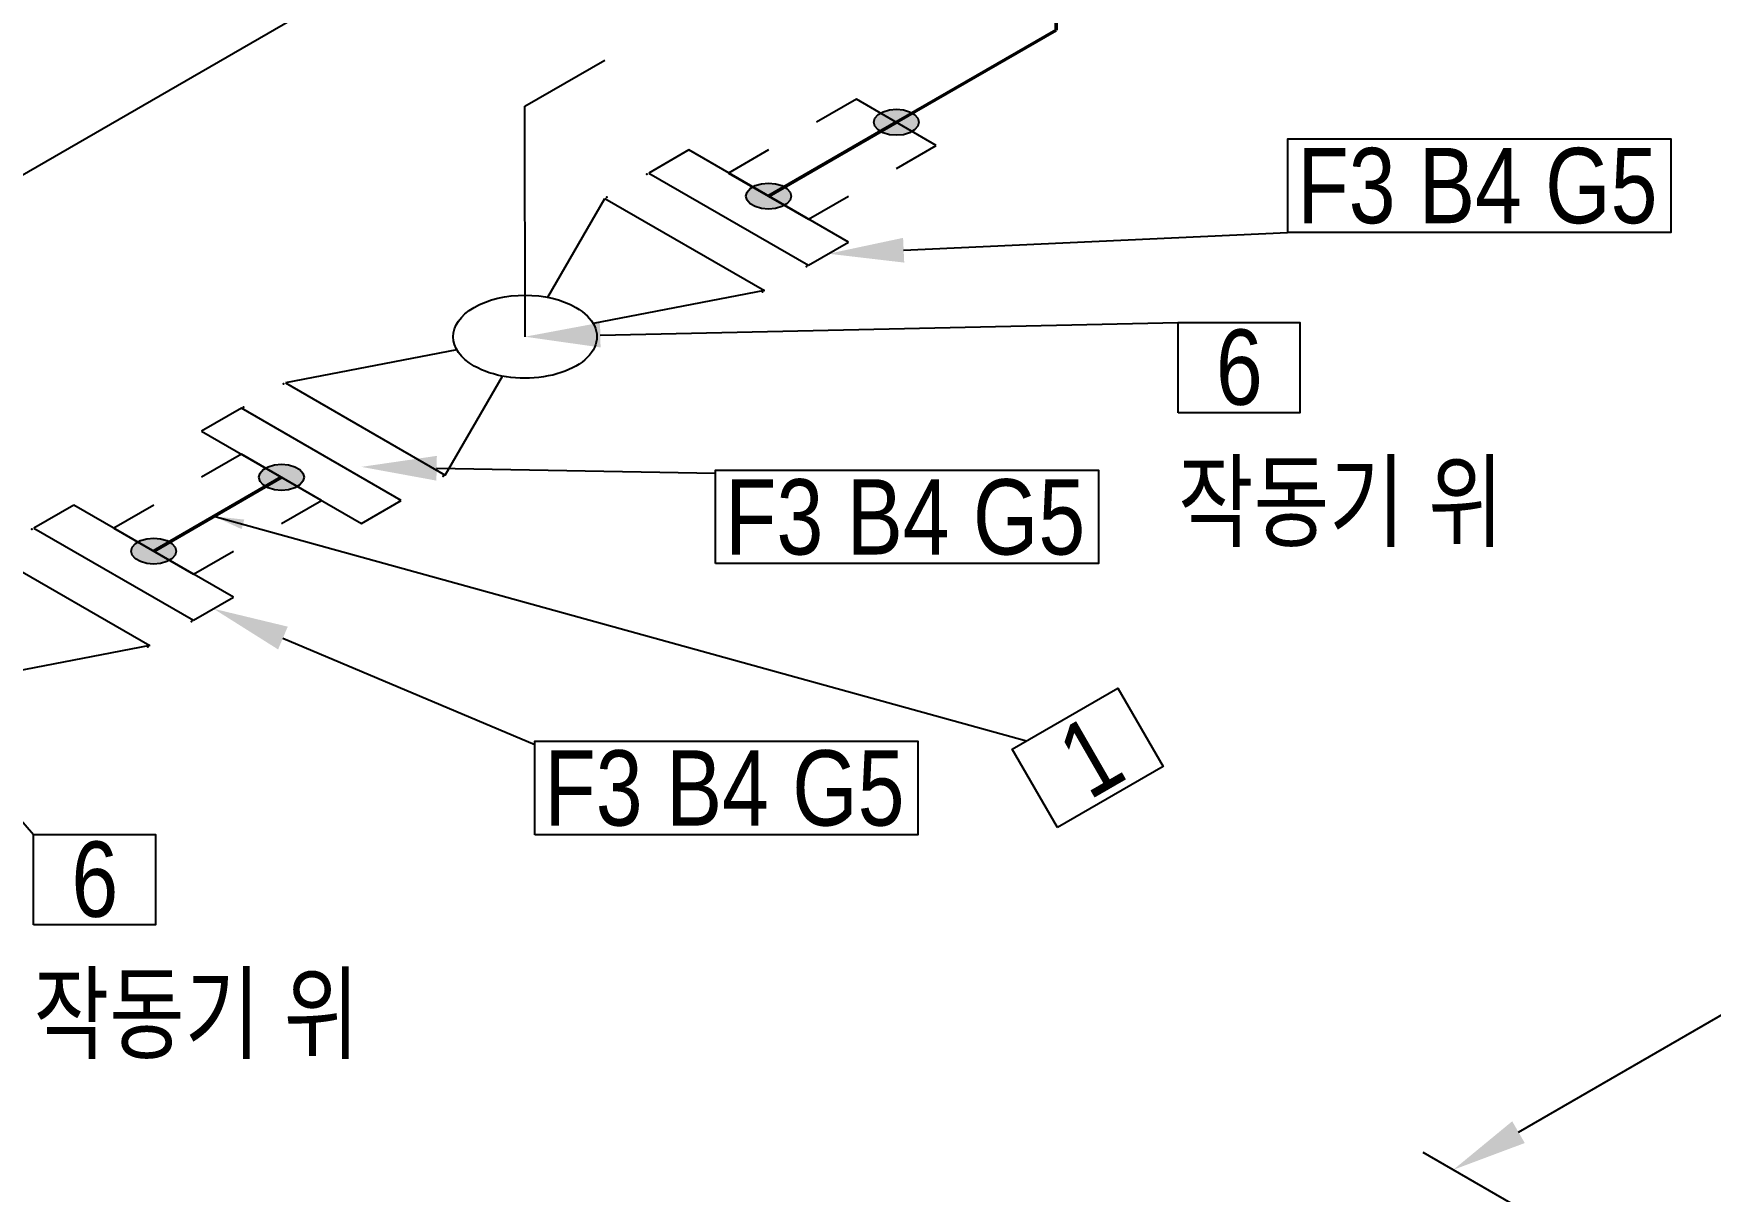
# Model space of a CAD drawing. Header units: millimetres. Extents: x 0 to 594, y 0 to 420.
# Drawn here: x 84.8 to 140.5, y 234.4 to 272.9 of the extents above; entities that cross this region are included whole.
import ezdxf
from ezdxf import colors
from ezdxf.entities.mleader import LeaderData, LeaderLine
from ezdxf.enums import TextEntityAlignment as Align
from ezdxf.math import Vec2, Vec3

# ---------------------------------------------------------------- set-up
doc = ezdxf.new("R2010")
doc.units = ezdxf.units.MM
doc.header["$LTSCALE"] = 0.25
for name, color, linetype in [('밸브', 4, 'Continuous'), ('용접', 1, 'Continuous'), ('주석', 7, 'Continuous'), ('치수', 1, 'Continuous')]:
    doc.layers.add(name, color=color, linetype=linetype)
doc.layers.add('파이프 작은 보어', color=30, linetype='Continuous', lineweight=50)
doc.styles.add('AdskIsoAnnotation', font='arial.ttf', dxfattribs={"width": 0.8, "height": 1})
doc.styles.add('AdskIsoMetric', font='arial.ttf', dxfattribs={"width": 0.8, "height": 2.5})
doc.styles.add('AdskIsoMetric-30', font='arial.ttf', dxfattribs={"width": 0.8, "height": 2.5})
doc.styles.get("Standard").update_dxf_attribs({"font": 'arial.ttf'})
doc.dimstyles.new('AdskIsoMetric', dxfattribs={"dimtxt": 2.5, "dimasz": 2.5, "dimexe": 1, "dimexo": 2, "dimgap": 0.8, "dimtad": 1, "dimdec": 0, "dimrnd": 1, "dimzin": 0, "dimdsep": 46, "dimtxsty": 'AdskIsoMetric', "dimcen": 0, "dimclrt": 7, "dimadec": 0, "dimazin": 0, "dimtfac": 1, "dimtdec": 0, "dimtmove": 1, "dimatfit": 3, "dimfxl": 0, "dimfrac": 2, "dimtolj": 1, "dimtzin": 0, "dimarcsym": 0})

# ---------------------------------------------------------------- blocks, each defined once
blk = doc.blocks.new('볼 밸브-1-IsoRight')
at = {"color": 0, "linetype": 'ByBlock', "lineweight": -2, "extrusion": (0.707107, 0.408248, -0.57735)}
for p, q in [((-0.1006, 0.1164), (-0.3536, 0.4082)), ((-0.3536, 0.4082), (-0.3536, 0)), ((0.1006, 0.0001), (0.3536, 0)), ((-0.3536, 0), (-0.1006, -0.0001)), ((0.3536, 0), (0.3536, -0.4082)), ((0.1125, -0.065), (0.1125, -0.065)), ((0.3536, -0.4082), (0.1007, -0.1162))]:
    blk.add_line(p, q, dxfattribs=at)
at = {"linetype": 'ByBlock', "extrusion": (-1.92296e-16, -1.11022e-16, -1)}
for start_param, end_param in [(-0.785398, 2.356194), (2.356194, 5.497787)]:
    blk.add_ellipse((0, 0), major_axis=(-0.0796, 0.1378), ratio=0.57735, start_param=start_param, end_param=end_param, dxfattribs=at)
blk = doc.blocks.new('Operator_Lever-2-IsoLeft')
at = {"color": 0, "linetype": 'ByBlock', "lineweight": -2, "extrusion": (0, -0.816497, -0.57735)}
for p, q in [((0, 0), (0.4419, 0.2552)), ((0.4419, 0.2552), (0.6187, 0.1531))]:
    blk.add_line(p, q, dxfattribs=at)
blk = doc.blocks.new('개스킷-1-IsoRight')
at = {"color": 0, "linetype": 'ByBlock', "lineweight": -2, "extrusion": (1, 0, 0)}
for p in [(-0.0442, 0.2296), (0.0442, 0.1786), (-0.0529, -0.1736), (0.0442, -0.2296)]:
    blk.add_point(p, dxfattribs=at)
blk = doc.blocks.new('플랜지-1-IsoRight')
at = {"color": 0, "linetype": 'ByBlock', "lineweight": -2}
blk.add_wipeout([(0.0442, 0.1786), (-0.0442, 0.2296), (-0.0442, -0.1786), (0.0442, -0.2296)], dxfattribs=at)
at = {"color": 0, "linetype": 'ByBlock', "lineweight": -2, "extrusion": (0.707107, 0.408248, -0.57735)}
for p, q in [((0.0442, 0.1786), (-0.0442, 0.2296)), ((-0.0442, 0.2296), (-0.0442, -0.1786)), ((0.0442, -0.2296), (0.0442, 0.1786)), ((-0.0442, -0.1786), (0.0442, -0.2296))]:
    blk.add_line(p, q, dxfattribs=at)
at = {"color": 0, "linetype": 'ByBlock', "lineweight": -2}
blk.add_wipeout([(0.0442, 0.1786), (-0.0442, 0.2296), (-0.0442, -0.1786), (0.0442, -0.2296)], dxfattribs=at)
at = {"color": 0, "linetype": 'ByBlock', "lineweight": -2, "extrusion": (0.707107, 0.408248, -0.57735)}
for p, q in [((0.0442, 0.1786), (-0.0442, 0.2296)), ((-0.0442, 0.2296), (-0.0442, -0.1786)), ((0.0442, -0.2296), (0.0442, 0.1786)), ((-0.0442, -0.1786), (0.0442, -0.2296))]:
    blk.add_line(p, q, dxfattribs=at)
blk = doc.blocks.new('*D31')
at = {"layer": 'Defpoints', "color": 0}
for p in [(118.767, 272.994), (60.966, 254.623), (73.957, 247.123)]:
    blk.add_point(p, dxfattribs=at)
at = {"layer": '치수', "color": 0, "lineweight": -2}
for p, q in [((116.767, 274.149), (104.776, 281.072)), ((103.611, 279.244), (63.131, 255.873)), ((71.957, 248.278), (59.966, 255.201))]:
    blk.add_line(p, q, dxfattribs=at)
at = {"layer": '치수', "color": 0}
for points in [[(103.403, 279.605), (103.82, 278.884), (105.776, 280.494)], [(62.923, 256.234), (63.34, 255.512), (60.966, 254.623)]]:
    blk.add_solid(points, dxfattribs=at)
at = {"layer": '치수', "color": 7, "insert": (78.32, 267.259), "char_height": 2.5, "attachment_point": 5, "rotation": 30, "style": 'AdskIsoMetric-30'}
blk.add_mtext('\\A1;702', dxfattribs=at)
blk = doc.blocks.new('*D34')
at = {"layer": 'Defpoints', "color": 0}
for p in [(252.388, 304.685), (265.378, 297.185), (144.945, 227.653)]:
    blk.add_point(p, dxfattribs=at)
at = {"layer": '치수', "color": 0, "lineweight": -2}
for p, q in [((134.119, 236.403), (250.223, 303.435)), ((142.945, 228.808), (130.954, 235.73))]:
    blk.add_line(p, q, dxfattribs=at)
at = {"layer": '치수', "color": 0}
for points in [[(250.015, 303.796), (250.431, 303.075), (252.388, 304.685)], [(133.911, 236.764), (134.328, 236.042), (131.954, 235.153)]]:
    blk.add_solid(points, dxfattribs=at)
at = {"layer": '치수', "color": 7, "insert": (190.785, 271.736), "char_height": 2.5, "attachment_point": 5, "rotation": 30, "style": 'AdskIsoMetric-30'}
blk.add_mtext('\\A1;7063', dxfattribs=at)
blk = doc.blocks.new('엘보우-3-Iso2DSkew180')
at = {"color": 0, "linetype": 'ByBlock', "lineweight": -2, "extrusion": (-0.707107, 0.408248, -0.57735)}
for p, q in [((0, 6.124), (0, 0)), ((0, 0), (-5.303, -3.062)), ((0, 0), (0, 0))]:
    blk.add_line(p, q, dxfattribs=at)
blk = doc.blocks.new('SocketWeld-1-IsoRight')
blk.add_hatch(color=256).paths.add_polyline_path([(0.0055, 0.0371), (0.0057, 0.0369), (0.006, 0.0367), (0.0062, 0.0365), (0.0064, 0.0363), (0.0066, 0.0361), (0.0068, 0.0359), (0.007, 0.0357), (0.0072, 0.0355), (0.0075, 0.0353), (0.0077, 0.0351), (0.0079, 0.0349), (0.0081, 0.0347), (0.0083, 0.0345), (0.0085, 0.0343), (0.0088, 0.0341), (0.009, 0.0339), (0.0092, 0.0337), (0.0094, 0.0334), (0.0096, 0.0332), (0.0098, 0.033), (0.01, 0.0328), (0.0103, 0.0326), (0.0105, 0.0324), (0.0107, 0.0322), (0.0109, 0.032), (0.0111, 0.0318), (0.0113, 0.0316), (0.0115, 0.0314), (0.0118, 0.0312), (0.012, 0.031), (0.0122, 0.0308), (0.0124, 0.0306), (0.0126, 0.0304), (0.0128, 0.0302), (0.013, 0.03), (0.0133, 0.0298), (0.0135, 0.0296), (0.0137, 0.0294), (0.0139, 0.0292), (0.0141, 0.0289), (0.0143, 0.0287), (0.0145, 0.0285), (0.0148, 0.0283), (0.015, 0.0281), (0.0152, 0.0279), (0.0154, 0.0277), (0.0156, 0.0275), (0.0158, 0.0273), (0.0161, 0.0271), (0.0161, 0.0271), (0.0162, 0.0268), (0.0164, 0.0266), (0.0166, 0.0263), (0.0168, 0.0261), (0.017, 0.0258), (0.0171, 0.0256), (0.0173, 0.0253), (0.0175, 0.025), (0.0177, 0.0248), (0.0179, 0.0245), (0.0181, 0.0243), (0.0182, 0.024), (0.0184, 0.0237), (0.0186, 0.0235), (0.0188, 0.0232), (0.019, 0.023), (0.0192, 0.0227), (0.0193, 0.0225), (0.0195, 0.0222), (0.0197, 0.0219), (0.0199, 0.0217), (0.0201, 0.0214), (0.0203, 0.0212), (0.0204, 0.0209), (0.0206, 0.0206), (0.0208, 0.0204), (0.021, 0.0201), (0.0212, 0.0199), (0.0213, 0.0196), (0.0215, 0.0193), (0.0217, 0.0191), (0.0219, 0.0188), (0.0221, 0.0186), (0.0223, 0.0183), (0.0224, 0.0181), (0.0226, 0.0178), (0.0228, 0.0175), (0.023, 0.0173), (0.0232, 0.017), (0.0234, 0.0168), (0.0235, 0.0165), (0.0237, 0.0162), (0.0239, 0.016), (0.0241, 0.0157), (0.0243, 0.0155), (0.0245, 0.0152), (0.0246, 0.015), (0.0248, 0.0147), (0.025, 0.0144), (0.025, 0.0144), (0.0251, 0.0141), (0.0253, 0.0139), (0.0254, 0.0136), (0.0255, 0.0133), (0.0257, 0.013), (0.0258, 0.0127), (0.0259, 0.0124), (0.0261, 0.0121), (0.0262, 0.0118), (0.0263, 0.0116), (0.0265, 0.0113), (0.0266, 0.011), (0.0267, 0.0107), (0.0269, 0.0104), (0.027, 0.0101), (0.0271, 0.0098), (0.0273, 0.0095), (0.0274, 0.0093), (0.0275, 0.009), (0.0277, 0.0087), (0.0278, 0.0084), (0.0279, 0.0081), (0.0281, 0.0078), (0.0282, 0.0075), (0.0283, 0.0072), (0.0284, 0.007), (0.0286, 0.0067), (0.0287, 0.0064), (0.0288, 0.0061), (0.029, 0.0058), (0.0291, 0.0055), (0.0292, 0.0052), (0.0294, 0.0049), (0.0295, 0.0047), (0.0296, 0.0044), (0.0298, 0.0041), (0.0299, 0.0038), (0.03, 0.0035), (0.0302, 0.0032), (0.0303, 0.0029), (0.0304, 0.0026), (0.0306, 0.0024), (0.0307, 0.0021), (0.0308, 0.0018), (0.031, 0.0015), (0.0311, 0.0012), (0.0312, 0.0009), (0.0314, 0.0006), (0.0315, 0.0003), (0.0315, 0.0003), (0.0316, 0.0001), (0.0316, -0.0002), (0.0317, -0.0005), (0.0318, -0.0008), (0.0319, -0.0011), (0.0319, -0.0014), (0.032, -0.0017), (0.0321, -0.002), (0.0321, -0.0022), (0.0322, -0.0025), (0.0323, -0.0028), (0.0323, -0.0031), (0.0324, -0.0034), (0.0325, -0.0037), (0.0325, -0.004), (0.0326, -0.0043), (0.0327, -0.0046), (0.0328, -0.0048), (0.0328, -0.0051), (0.0329, -0.0054), (0.033, -0.0057), (0.033, -0.006), (0.0331, -0.0063), (0.0332, -0.0066), (0.0332, -0.0069), (0.0333, -0.0071), (0.0334, -0.0074), (0.0335, -0.0077), (0.0335, -0.008), (0.0336, -0.0083), (0.0337, -0.0086), (0.0337, -0.0089), (0.0338, -0.0092), (0.0339, -0.0095), (0.0339, -0.0097), (0.034, -0.01), (0.0341, -0.0103), (0.0342, -0.0106), (0.0342, -0.0109), (0.0343, -0.0112), (0.0344, -0.0115), (0.0344, -0.0118), (0.0345, -0.012), (0.0346, -0.0123), (0.0346, -0.0126), (0.0347, -0.0129), (0.0348, -0.0132), (0.0349, -0.0135), (0.0349, -0.0138), (0.0349, -0.0138), (0.0349, -0.014), (0.0349, -0.0143), (0.0349, -0.0146), (0.0349, -0.0148), (0.0349, -0.0151), (0.0349, -0.0153), (0.0349, -0.0156), (0.0349, -0.0159), (0.0349, -0.0161), (0.0349, -0.0164), (0.0349, -0.0166), (0.0349, -0.0169), (0.0349, -0.0172), (0.0349, -0.0174), (0.0349, -0.0177), (0.0349, -0.0179), (0.0349, -0.0182), (0.0349, -0.0185), (0.0349, -0.0187), (0.0349, -0.019), (0.0349, -0.0192), (0.0349, -0.0195), (0.0349, -0.0198), (0.0349, -0.02), (0.0349, -0.0203), (0.0349, -0.0206), (0.0349, -0.0208), (0.0349, -0.0211), (0.0349, -0.0213), (0.0349, -0.0216), (0.0349, -0.0219), (0.0349, -0.0221), (0.0349, -0.0224), (0.0349, -0.0226), (0.0349, -0.0229), (0.0349, -0.0232), (0.0349, -0.0234), (0.0349, -0.0237), (0.0349, -0.0239), (0.0349, -0.0242), (0.0349, -0.0245), (0.0349, -0.0247), (0.0349, -0.025), (0.0349, -0.0252), (0.0349, -0.0255), (0.0349, -0.0258), (0.0349, -0.026), (0.0349, -0.0263), (0.0349, -0.0265), (0.0349, -0.0265), (0.0349, -0.0268), (0.0348, -0.027), (0.0347, -0.0272), (0.0346, -0.0274), (0.0346, -0.0276), (0.0345, -0.0278), (0.0344, -0.028), (0.0344, -0.0282), (0.0343, -0.0284), (0.0342, -0.0286), (0.0342, -0.0288), (0.0341, -0.029), (0.034, -0.0292), (0.0339, -0.0295), (0.0339, -0.0297), (0.0338, -0.0299), (0.0337, -0.0301), (0.0337, -0.0303), (0.0336, -0.0305), (0.0335, -0.0307), (0.0335, -0.0309), (0.0334, -0.0311), (0.0333, -0.0313), (0.0332, -0.0315), (0.0332, -0.0317), (0.0331, -0.0319), (0.033, -0.0322), (0.033, -0.0324), (0.0329, -0.0326), (0.0328, -0.0328), (0.0328, -0.033), (0.0327, -0.0332), (0.0326, -0.0334), (0.0325, -0.0336), (0.0325, -0.0338), (0.0324, -0.034), (0.0323, -0.0342), (0.0323, -0.0344), (0.0322, -0.0346), (0.0321, -0.0349), (0.0321, -0.0351), (0.032, -0.0353), (0.0319, -0.0355), (0.0319, -0.0357), (0.0318, -0.0359), (0.0317, -0.0361), (0.0316, -0.0363), (0.0316, -0.0365), (0.0315, -0.0367), (0.0315, -0.0367), (0.0314, -0.0369), (0.0312, -0.037), (0.0311, -0.0371), (0.031, -0.0373), (0.0308, -0.0374), (0.0307, -0.0375), (0.0306, -0.0377), (0.0304, -0.0378), (0.0303, -0.0379), (0.0302, -0.0381), (0.03, -0.0382), (0.0299, -0.0383), (0.0298, -0.0385), (0.0296, -0.0386), (0.0295, -0.0387), (0.0294, -0.0389), (0.0292, -0.039), (0.0291, -0.0391), (0.029, -0.0393), (0.0288, -0.0394), (0.0287, -0.0395), (0.0286, -0.0397), (0.0284, -0.0398), (0.0283, -0.0399), (0.0282, -0.0401), (0.0281, -0.0402), (0.0279, -0.0403), (0.0278, -0.0405), (0.0277, -0.0406), (0.0275, -0.0408), (0.0274, -0.0409), (0.0273, -0.041), (0.0271, -0.0412), (0.027, -0.0413), (0.0269, -0.0414), (0.0267, -0.0416), (0.0266, -0.0417), (0.0265, -0.0418), (0.0263, -0.042), (0.0262, -0.0421), (0.0261, -0.0422), (0.0259, -0.0424), (0.0258, -0.0425), (0.0257, -0.0426), (0.0255, -0.0428), (0.0254, -0.0429), (0.0253, -0.043), (0.0251, -0.0432), (0.025, -0.0433), (0.025, -0.0433), (0.0248, -0.0433), (0.0246, -0.0434), (0.0245, -0.0434), (0.0243, -0.0435), (0.0241, -0.0435), (0.0239, -0.0436), (0.0237, -0.0436), (0.0235, -0.0437), (0.0234, -0.0437), (0.0232, -0.0438), (0.023, -0.0438), (0.0228, -0.0439), (0.0226, -0.0439), (0.0224, -0.044), (0.0223, -0.044), (0.0221, -0.0441), (0.0219, -0.0441), (0.0217, -0.0442), (0.0215, -0.0442), (0.0213, -0.0443), (0.0212, -0.0443), (0.021, -0.0444), (0.0208, -0.0444), (0.0206, -0.0444), (0.0204, -0.0445), (0.0203, -0.0445), (0.0201, -0.0446), (0.0199, -0.0446), (0.0197, -0.0447), (0.0195, -0.0447), (0.0193, -0.0448), (0.0192, -0.0448), (0.019, -0.0449), (0.0188, -0.0449), (0.0186, -0.045), (0.0184, -0.045), (0.0182, -0.0451), (0.0181, -0.0451), (0.0179, -0.0452), (0.0177, -0.0452), (0.0175, -0.0453), (0.0173, -0.0453), (0.0171, -0.0454), (0.017, -0.0454), (0.0168, -0.0455), (0.0166, -0.0455), (0.0164, -0.0455), (0.0162, -0.0456), (0.0161, -0.0456), (0.0161, -0.0456), (0.0158, -0.0456), (0.0156, -0.0456), (0.0154, -0.0455), (0.0152, -0.0455), (0.015, -0.0454), (0.0148, -0.0454), (0.0145, -0.0453), (0.0143, -0.0453), (0.0141, -0.0453), (0.0139, -0.0452), (0.0137, -0.0452), (0.0135, -0.0451), (0.0133, -0.0451), (0.013, -0.045), (0.0128, -0.045), (0.0126, -0.0449), (0.0124, -0.0449), (0.0122, -0.0449), (0.012, -0.0448), (0.0118, -0.0448), (0.0115, -0.0447), (0.0113, -0.0447), (0.0111, -0.0446), (0.0109, -0.0446), (0.0107, -0.0446), (0.0105, -0.0445), (0.0103, -0.0445), (0.01, -0.0444), (0.0098, -0.0444), (0.0096, -0.0443), (0.0094, -0.0443), (0.0092, -0.0443), (0.009, -0.0442), (0.0088, -0.0442), (0.0085, -0.0441), (0.0083, -0.0441), (0.0081, -0.044), (0.0079, -0.044), (0.0077, -0.0439), (0.0075, -0.0439), (0.0072, -0.0439), (0.007, -0.0438), (0.0068, -0.0438), (0.0066, -0.0437), (0.0064, -0.0437), (0.0062, -0.0436), (0.006, -0.0436), (0.0057, -0.0436), (0.0055, -0.0435), (0.0055, -0.0435), (0.0053, -0.0434), (0.0051, -0.0433), (0.0049, -0.0431), (0.0046, -0.043), (0.0044, -0.0429), (0.0042, -0.0427), (0.004, -0.0426), (0.0037, -0.0425), (0.0035, -0.0423), (0.0033, -0.0422), (0.003, -0.0421), (0.0028, -0.042), (0.0026, -0.0418), (0.0024, -0.0417), (0.0021, -0.0416), (0.0019, -0.0414), (0.0017, -0.0413), (0.0015, -0.0412), (0.0012, -0.041), (0.001, -0.0409), (0.0008, -0.0408), (0.0006, -0.0406), (0.0003, -0.0405), (0.0001, -0.0404), (-0.0001, -0.0403), (-0.0003, -0.0401), (-0.0006, -0.04), (-0.0008, -0.0399), (-0.001, -0.0397), (-0.0012, -0.0396), (-0.0015, -0.0395), (-0.0017, -0.0393), (-0.0019, -0.0392), (-0.0021, -0.0391), (-0.0024, -0.039), (-0.0026, -0.0388), (-0.0028, -0.0387), (-0.003, -0.0386), (-0.0033, -0.0384), (-0.0035, -0.0383), (-0.0037, -0.0382), (-0.004, -0.038), (-0.0042, -0.0379), (-0.0044, -0.0378), (-0.0046, -0.0377), (-0.0049, -0.0375), (-0.0051, -0.0374), (-0.0053, -0.0373), (-0.0055, -0.0371), (-0.0055, -0.0371), (-0.0057, -0.0369), (-0.006, -0.0367), (-0.0062, -0.0365), (-0.0064, -0.0363), (-0.0066, -0.0361), (-0.0068, -0.0359), (-0.007, -0.0357), (-0.0072, -0.0355), (-0.0075, -0.0353), (-0.0077, -0.0351), (-0.0079, -0.0349), (-0.0081, -0.0347), (-0.0083, -0.0345), (-0.0085, -0.0343), (-0.0088, -0.0341), (-0.009, -0.0339), (-0.0092, -0.0337), (-0.0094, -0.0334), (-0.0096, -0.0332), (-0.0098, -0.033), (-0.01, -0.0328), (-0.0103, -0.0326), (-0.0105, -0.0324), (-0.0107, -0.0322), (-0.0109, -0.032), (-0.0111, -0.0318), (-0.0113, -0.0316), (-0.0115, -0.0314), (-0.0118, -0.0312), (-0.012, -0.031), (-0.0122, -0.0308), (-0.0124, -0.0306), (-0.0126, -0.0304), (-0.0128, -0.0302), (-0.013, -0.03), (-0.0133, -0.0298), (-0.0135, -0.0296), (-0.0137, -0.0294), (-0.0139, -0.0292), (-0.0141, -0.0289), (-0.0143, -0.0287), (-0.0145, -0.0285), (-0.0148, -0.0283), (-0.015, -0.0281), (-0.0152, -0.0279), (-0.0154, -0.0277), (-0.0156, -0.0275), (-0.0158, -0.0273), (-0.0161, -0.0271), (-0.0161, -0.0271), (-0.0162, -0.0268), (-0.0164, -0.0266), (-0.0166, -0.0263), (-0.0168, -0.0261), (-0.017, -0.0258), (-0.0171, -0.0256), (-0.0173, -0.0253), (-0.0175, -0.025), (-0.0177, -0.0248), (-0.0179, -0.0245), (-0.0181, -0.0243), (-0.0182, -0.024), (-0.0184, -0.0237), (-0.0186, -0.0235), (-0.0188, -0.0232), (-0.019, -0.023), (-0.0192, -0.0227), (-0.0193, -0.0225), (-0.0195, -0.0222), (-0.0197, -0.0219), (-0.0199, -0.0217), (-0.0201, -0.0214), (-0.0203, -0.0212), (-0.0204, -0.0209), (-0.0206, -0.0206), (-0.0208, -0.0204), (-0.021, -0.0201), (-0.0212, -0.0199), (-0.0213, -0.0196), (-0.0215, -0.0193), (-0.0217, -0.0191), (-0.0219, -0.0188), (-0.0221, -0.0186), (-0.0223, -0.0183), (-0.0224, -0.0181), (-0.0226, -0.0178), (-0.0228, -0.0175), (-0.023, -0.0173), (-0.0232, -0.017), (-0.0234, -0.0168), (-0.0235, -0.0165), (-0.0237, -0.0162), (-0.0239, -0.016), (-0.0241, -0.0157), (-0.0243, -0.0155), (-0.0245, -0.0152), (-0.0246, -0.015), (-0.0248, -0.0147), (-0.025, -0.0144), (-0.025, -0.0144), (-0.0251, -0.0141), (-0.0253, -0.0139), (-0.0254, -0.0136), (-0.0255, -0.0133), (-0.0257, -0.013), (-0.0258, -0.0127), (-0.0259, -0.0124), (-0.0261, -0.0121), (-0.0262, -0.0118), (-0.0263, -0.0116), (-0.0265, -0.0113), (-0.0266, -0.011), (-0.0267, -0.0107), (-0.0269, -0.0104), (-0.027, -0.0101), (-0.0271, -0.0098), (-0.0273, -0.0095), (-0.0274, -0.0093), (-0.0275, -0.009), (-0.0277, -0.0087), (-0.0278, -0.0084), (-0.0279, -0.0081), (-0.0281, -0.0078), (-0.0282, -0.0075), (-0.0283, -0.0072), (-0.0284, -0.007), (-0.0286, -0.0067), (-0.0287, -0.0064), (-0.0288, -0.0061), (-0.029, -0.0058), (-0.0291, -0.0055), (-0.0292, -0.0052), (-0.0294, -0.0049), (-0.0295, -0.0047), (-0.0296, -0.0044), (-0.0298, -0.0041), (-0.0299, -0.0038), (-0.03, -0.0035), (-0.0302, -0.0032), (-0.0303, -0.0029), (-0.0304, -0.0026), (-0.0306, -0.0024), (-0.0307, -0.0021), (-0.0308, -0.0018), (-0.031, -0.0015), (-0.0311, -0.0012), (-0.0312, -0.0009), (-0.0314, -0.0006), (-0.0315, -0.0003), (-0.0315, -0.0003), (-0.0316, -0.0001), (-0.0316, 0.0002), (-0.0317, 0.0005), (-0.0318, 0.0008), (-0.0319, 0.0011), (-0.0319, 0.0014), (-0.032, 0.0017), (-0.0321, 0.002), (-0.0321, 0.0022), (-0.0322, 0.0025), (-0.0323, 0.0028), (-0.0323, 0.0031), (-0.0324, 0.0034), (-0.0325, 0.0037), (-0.0325, 0.004), (-0.0326, 0.0043), (-0.0327, 0.0046), (-0.0328, 0.0048), (-0.0328, 0.0051), (-0.0329, 0.0054), (-0.033, 0.0057), (-0.033, 0.006), (-0.0331, 0.0063), (-0.0332, 0.0066), (-0.0332, 0.0069), (-0.0333, 0.0071), (-0.0334, 0.0074), (-0.0335, 0.0077), (-0.0335, 0.008), (-0.0336, 0.0083), (-0.0337, 0.0086), (-0.0337, 0.0089), (-0.0338, 0.0092), (-0.0339, 0.0095), (-0.0339, 0.0097), (-0.034, 0.01), (-0.0341, 0.0103), (-0.0342, 0.0106), (-0.0342, 0.0109), (-0.0343, 0.0112), (-0.0344, 0.0115), (-0.0344, 0.0118), (-0.0345, 0.012), (-0.0346, 0.0123), (-0.0346, 0.0126), (-0.0347, 0.0129), (-0.0348, 0.0132), (-0.0349, 0.0135), (-0.0349, 0.0138), (-0.0349, 0.0138), (-0.0349, 0.014), (-0.0349, 0.0143), (-0.0349, 0.0146), (-0.0349, 0.0148), (-0.0349, 0.0151), (-0.0349, 0.0153), (-0.0349, 0.0156), (-0.0349, 0.0159), (-0.0349, 0.0161), (-0.0349, 0.0164), (-0.0349, 0.0166), (-0.0349, 0.0169), (-0.0349, 0.0172), (-0.0349, 0.0174), (-0.0349, 0.0177), (-0.0349, 0.0179), (-0.0349, 0.0182), (-0.0349, 0.0185), (-0.0349, 0.0187), (-0.0349, 0.019), (-0.0349, 0.0192), (-0.0349, 0.0195), (-0.0349, 0.0198), (-0.0349, 0.02), (-0.0349, 0.0203), (-0.0349, 0.0206), (-0.0349, 0.0208), (-0.0349, 0.0211), (-0.0349, 0.0213), (-0.0349, 0.0216), (-0.0349, 0.0219), (-0.0349, 0.0221), (-0.0349, 0.0224), (-0.0349, 0.0226), (-0.0349, 0.0229), (-0.0349, 0.0232), (-0.0349, 0.0234), (-0.0349, 0.0237), (-0.0349, 0.0239), (-0.0349, 0.0242), (-0.0349, 0.0245), (-0.0349, 0.0247), (-0.0349, 0.025), (-0.0349, 0.0252), (-0.0349, 0.0255), (-0.0349, 0.0258), (-0.0349, 0.026), (-0.0349, 0.0263), (-0.0349, 0.0265), (-0.0349, 0.0265), (-0.0349, 0.0268), (-0.0348, 0.027), (-0.0347, 0.0272), (-0.0346, 0.0274), (-0.0346, 0.0276), (-0.0345, 0.0278), (-0.0344, 0.028), (-0.0344, 0.0282), (-0.0343, 0.0284), (-0.0342, 0.0286), (-0.0342, 0.0288), (-0.0341, 0.029), (-0.034, 0.0292), (-0.0339, 0.0295), (-0.0339, 0.0297), (-0.0338, 0.0299), (-0.0337, 0.0301), (-0.0337, 0.0303), (-0.0336, 0.0305), (-0.0335, 0.0307), (-0.0335, 0.0309), (-0.0334, 0.0311), (-0.0333, 0.0313), (-0.0332, 0.0315), (-0.0332, 0.0317), (-0.0331, 0.0319), (-0.033, 0.0322), (-0.033, 0.0324), (-0.0329, 0.0326), (-0.0328, 0.0328), (-0.0328, 0.033), (-0.0327, 0.0332), (-0.0326, 0.0334), (-0.0325, 0.0336), (-0.0325, 0.0338), (-0.0324, 0.034), (-0.0323, 0.0342), (-0.0323, 0.0344), (-0.0322, 0.0346), (-0.0321, 0.0349), (-0.0321, 0.0351), (-0.032, 0.0353), (-0.0319, 0.0355), (-0.0319, 0.0357), (-0.0318, 0.0359), (-0.0317, 0.0361), (-0.0316, 0.0363), (-0.0316, 0.0365), (-0.0315, 0.0367), (-0.0315, 0.0367), (-0.0314, 0.0369), (-0.0312, 0.037), (-0.0311, 0.0371), (-0.031, 0.0373), (-0.0308, 0.0374), (-0.0307, 0.0375), (-0.0306, 0.0377), (-0.0304, 0.0378), (-0.0303, 0.0379), (-0.0302, 0.0381), (-0.03, 0.0382), (-0.0299, 0.0383), (-0.0298, 0.0385), (-0.0296, 0.0386), (-0.0295, 0.0387), (-0.0294, 0.0389), (-0.0292, 0.039), (-0.0291, 0.0391), (-0.029, 0.0393), (-0.0288, 0.0394), (-0.0287, 0.0395), (-0.0286, 0.0397), (-0.0284, 0.0398), (-0.0283, 0.0399), (-0.0282, 0.0401), (-0.0281, 0.0402), (-0.0279, 0.0403), (-0.0278, 0.0405), (-0.0277, 0.0406), (-0.0275, 0.0408), (-0.0274, 0.0409), (-0.0273, 0.041), (-0.0271, 0.0412), (-0.027, 0.0413), (-0.0269, 0.0414), (-0.0267, 0.0416), (-0.0266, 0.0417), (-0.0265, 0.0418), (-0.0263, 0.042), (-0.0262, 0.0421), (-0.0261, 0.0422), (-0.0259, 0.0424), (-0.0258, 0.0425), (-0.0257, 0.0426), (-0.0255, 0.0428), (-0.0254, 0.0429), (-0.0253, 0.043), (-0.0251, 0.0432), (-0.025, 0.0433), (-0.025, 0.0433), (-0.0248, 0.0433), (-0.0246, 0.0434), (-0.0245, 0.0434), (-0.0243, 0.0435), (-0.0241, 0.0435), (-0.0239, 0.0436), (-0.0237, 0.0436), (-0.0235, 0.0437), (-0.0234, 0.0437), (-0.0232, 0.0438), (-0.023, 0.0438), (-0.0228, 0.0439), (-0.0226, 0.0439), (-0.0224, 0.044), (-0.0223, 0.044), (-0.0221, 0.0441), (-0.0219, 0.0441), (-0.0217, 0.0442), (-0.0215, 0.0442), (-0.0213, 0.0443), (-0.0212, 0.0443), (-0.021, 0.0444), (-0.0208, 0.0444), (-0.0206, 0.0444), (-0.0204, 0.0445), (-0.0203, 0.0445), (-0.0201, 0.0446), (-0.0199, 0.0446), (-0.0197, 0.0447), (-0.0195, 0.0447), (-0.0193, 0.0448), (-0.0192, 0.0448), (-0.019, 0.0449), (-0.0188, 0.0449), (-0.0186, 0.045), (-0.0184, 0.045), (-0.0182, 0.0451), (-0.0181, 0.0451), (-0.0179, 0.0452), (-0.0177, 0.0452), (-0.0175, 0.0453), (-0.0173, 0.0453), (-0.0171, 0.0454), (-0.017, 0.0454), (-0.0168, 0.0455), (-0.0166, 0.0455), (-0.0164, 0.0455), (-0.0162, 0.0456), (-0.0161, 0.0456), (-0.0161, 0.0456), (-0.0158, 0.0456), (-0.0156, 0.0456), (-0.0154, 0.0455), (-0.0152, 0.0455), (-0.015, 0.0454), (-0.0148, 0.0454), (-0.0145, 0.0453), (-0.0143, 0.0453), (-0.0141, 0.0453), (-0.0139, 0.0452), (-0.0137, 0.0452), (-0.0135, 0.0451), (-0.0133, 0.0451), (-0.013, 0.045), (-0.0128, 0.045), (-0.0126, 0.0449), (-0.0124, 0.0449), (-0.0122, 0.0449), (-0.012, 0.0448), (-0.0118, 0.0448), (-0.0115, 0.0447), (-0.0113, 0.0447), (-0.0111, 0.0446), (-0.0109, 0.0446), (-0.0107, 0.0446), (-0.0105, 0.0445), (-0.0103, 0.0445), (-0.01, 0.0444), (-0.0098, 0.0444), (-0.0096, 0.0443), (-0.0094, 0.0443), (-0.0092, 0.0443), (-0.009, 0.0442), (-0.0088, 0.0442), (-0.0085, 0.0441), (-0.0083, 0.0441), (-0.0081, 0.044), (-0.0079, 0.044), (-0.0077, 0.0439), (-0.0075, 0.0439), (-0.0072, 0.0439), (-0.007, 0.0438), (-0.0068, 0.0438), (-0.0066, 0.0437), (-0.0064, 0.0437), (-0.0062, 0.0436), (-0.006, 0.0436), (-0.0057, 0.0436), (-0.0055, 0.0435), (-0.0055, 0.0435), (-0.0053, 0.0434), (-0.0051, 0.0433), (-0.0049, 0.0431), (-0.0046, 0.043), (-0.0044, 0.0429), (-0.0042, 0.0427), (-0.004, 0.0426), (-0.0037, 0.0425), (-0.0035, 0.0423), (-0.0033, 0.0422), (-0.003, 0.0421), (-0.0028, 0.042), (-0.0026, 0.0418), (-0.0024, 0.0417), (-0.0021, 0.0416), (-0.0019, 0.0414), (-0.0017, 0.0413), (-0.0015, 0.0412), (-0.0012, 0.041), (-0.001, 0.0409), (-0.0008, 0.0408), (-0.0006, 0.0406), (-0.0003, 0.0405), (-0.0001, 0.0404), (0.0001, 0.0403), (0.0003, 0.0401), (0.0006, 0.04), (0.0008, 0.0399), (0.001, 0.0397), (0.0012, 0.0396), (0.0015, 0.0395), (0.0017, 0.0393), (0.0019, 0.0392), (0.0021, 0.0391), (0.0024, 0.039), (0.0026, 0.0388), (0.0028, 0.0387), (0.003, 0.0386), (0.0033, 0.0384), (0.0035, 0.0383), (0.0037, 0.0382), (0.004, 0.038), (0.0042, 0.0379), (0.0044, 0.0378), (0.0046, 0.0377), (0.0049, 0.0375), (0.0051, 0.0374), (0.0053, 0.0373)], flags=0)
at = {"color": 0, "linetype": 'ByBlock', "lineweight": -2, "extrusion": (0.707107, 0.408248, -0.57735)}
for p, q in [((0, 0.1021), (-0.0884, 0.1531)), ((0, -0.1021), (0, 0.1021)), ((-0.0315, 0.0367), (-0.025, 0.0433)), ((-0.025, 0.0433), (-0.0161, 0.0456)), ((-0.0161, 0.0456), (-0.0055, 0.0435)), ((-0.0055, 0.0435), (0.0055, 0.0371)), ((0.0055, 0.0371), (0.0161, 0.0271)), ((-0.0349, 0.0265), (-0.0315, 0.0367)), ((-0.0349, 0.0138), (-0.0349, 0.0265)), ((-0.0315, -0.0003), (-0.0349, 0.0138)), ((0.0161, 0.0271), (0.025, 0.0144)), ((0.025, 0.0144), (0.0315, 0.0003)), ((0.0315, 0.0003), (0.0349, -0.0138)), ((-0.025, -0.0144), (-0.0315, -0.0003)), ((-0.0161, -0.0271), (-0.025, -0.0144)), ((-0.0055, -0.0371), (-0.0161, -0.0271)), ((0.0315, -0.0367), (0.025, -0.0433)), ((0.0349, -0.0265), (0.0315, -0.0367)), ((0.0349, -0.0138), (0.0349, -0.0265)), ((-0.0884, -0.051), (0, -0.1021)), ((0.0055, -0.0435), (-0.0055, -0.0371)), ((0.0161, -0.0456), (0.0055, -0.0435)), ((0.025, -0.0433), (0.0161, -0.0456))]:
    blk.add_line(p, q, dxfattribs=at)
blk = doc.blocks.new('AnnoRect')
at = {"color": 0, "linetype": 'ByBlock', "lineweight": -2}
blk.add_wipeout([(-0.8095, -0.6), (-0.8095, 0.6), (0.8095, 0.6), (0.8095, -0.6)], dxfattribs=at)
blk.add_lwpolyline([(-0.8095, -0.6), (-0.8095, 0.6), (0.8095, 0.6), (0.8095, -0.6)], close=True, dxfattribs=at)
at = {"color": 0, "linetype": 'ByBlock', "lineweight": -2, "style": 'AdskIsoAnnotation', "width": 0.8}
blk.add_attdef('XX', text='', height=1, dxfattribs=at).set_placement((0, 0), align=Align.MIDDLE_CENTER)

msp = doc.modelspace()

# ---------------------------------------------------------------- block references
at = {"layer": '밸브', "xscale": 15, "yscale": 15, "zscale": 15}
for name, p, rotation in [('Operator_Lever-2-IsoLeft', (101.1331, 262.8137), 60.00000000018841), ('개스킷-1-IsoRight', (107.1649, 266.2961), 60.00000000039151), ('Operator_Lever-2-IsoLeft', (80.7168, 251.0263), 60.00000000022676), ('볼 밸브-1-IsoRight', (80.7168, 251.0263), 60.00000000045438), ('개스킷-1-IsoRight', (86.7486, 254.5088), 60.00000000047022)]:
    msp.add_blockref(name, p, dxfattribs=dict(at, rotation=rotation))
at = {"layer": '파이프 작은 보어'}
msp.add_blockref('엘보우-3-Iso2DSkew180', (118.7667, 272.9944), dxfattribs=at)

# ---------------------------------------------------------------- texts
at = {"layer": '주석', "char_height": 2.5, "attachment_point": 7, "style": 'AdskIsoAnnotation'}
for insert in [(122.8142, 255.8313), (84.8142, 238.8313)]:
    msp.add_mtext('{\\Q0;작동기 위}', dxfattribs=dict(at, insert=insert))

# ---------------------------------------------------------------- dimensions: what is measured, and where the dimension line sits
at = {"layer": '치수'}
dim = msp.add_linear_dim(base=(252.388, 304.6854), p1=(144.9446, 227.6529), p2=(265.3784, 297.1854), angle=30, text='7063', dimstyle='AdskIsoMetric', override={"dimtad": 0, "dimlfac": 50.787153, "dimtxsty": 'AdskIsoMetric-30', "dimse1": 0, "dimse2": 1, "dimsd1": 0, "dimsd2": 0, "dimtmove": 1}, dxfattribs=at)
dim.commit()
dim.dimension.update_dxf_attribs({"geometry": '*D34', "text_midpoint": (190.7847, 271.7356), "dimtype": 160})

# ---------------------------------------------------------------- leaders
at = {"layer": '주석'}
ml = msp.add_multileader_mtext('Standard', dxfattribs=at)
ml.set_content('')
ml.set_leader_properties()
ml.build(insert=Vec2(0, 0))
ml.multileader.update_dxf_attribs({"dogleg_length": 0, "arrow_head_size": 2.5})
ctx = ml.context
ctx.base_point, ctx.arrow_head_size, ctx.plane_origin = Vec3(122.8142, 263.2875), 2.5, Vec3(0.8142, 13.8313)
notes = []
notes.append((ctx, [(0, (1, 1, 0), (122.8142, 263.2875), (-1, 0), 0, [(0, [(101.1331, 262.8137)], 0, [])])]))
ctx.mtext, ml.multileader.dxf.content_type = None, 0
ml = msp.add_multileader_mtext('Standard', dxfattribs=at)
ml.set_content('')
ml.set_leader_properties()
ml.build(insert=Vec2(0, 0))
ml.multileader.update_dxf_attribs({"dogleg_length": 0, "arrow_head_size": 2.5})
ctx = ml.context
ctx.base_point, ctx.arrow_head_size, ctx.plane_origin = Vec3(84.8142, 246.2875), 2.5, Vec3(0.8142, 13.8313)
notes.append((ctx, [(0, (1, 1, 0), (84.8142, 246.2875), (-1, 0), 0, [(0, [(80.7168, 251.0263)], 0, [])])]))
ctx.mtext, ml.multileader.dxf.content_type = None, 0
for ctx, leaders in notes:
    for number, flags, end, landing, length, lines in leaders:
        leader = LeaderData()
        leader.index, (leader.has_last_leader_line, leader.has_dogleg_vector, leader.attachment_direction) = number, flags
        leader.last_leader_point, leader.dogleg_vector, leader.dogleg_length = Vec3(end), Vec3(landing), length
        for number, points, colour, breaks in lines:
            line = LeaderLine()
            line.index, line.vertices, line.color, line.breaks = number, Vec3.list(points), colors.encode_raw_color(colour), breaks
            leader.lines.append(line)
        ctx.leaders.append(leader)

# ---------------------------------------------------------------- next in the draw order: block references
at = {"layer": '밸브', "xscale": 15, "yscale": 15, "zscale": 15, "rotation": 240.0000000003626}
msp.add_blockref('플랜지-1-IsoRight', (88.14, 255.3121), dxfattribs=at)
at = {"layer": '주석'}
ref = msp.add_blockref('AnnoRect', (124.838, 261.7875), dxfattribs=dict(at, xscale=2.5, yscale=2.5, zscale=2.5))
ref.add_attrib('XX_001', '6', (124.0726, 260.5537), dxfattribs={"layer": '0', "color": 0, "linetype": 'ByBlock', "lineweight": -2, "height": 2.5, "style": 'AdskIsoAnnotation', "width": 0.8})
ref = msp.add_blockref('AnnoRect', (86.838, 244.7875), dxfattribs=dict(at, xscale=2.5, yscale=2.5, zscale=2.5))
ref.add_attrib('XX_001', '6', (86.0726, 243.5537), dxfattribs={"layer": '0', "color": 0, "linetype": 'ByBlock', "lineweight": -2, "height": 2.5, "style": 'AdskIsoAnnotation', "width": 0.8})

# ---------------------------------------------------------------- next in the draw order: block references
at = {"layer": '밸브', "xscale": 15, "yscale": 15, "zscale": 15, "rotation": 60.00000000073861}
msp.add_blockref('플랜지-1-IsoRight', (93.71, 258.5279), dxfattribs=at)

# ---------------------------------------------------------------- next in the draw order: leaders
at = {"layer": '주석'}
ml = msp.add_multileader_mtext('Standard', dxfattribs=at)
ml.set_content('')
ml.set_leader_properties()
ml.build(insert=Vec2(0, 0))
ml.multileader.update_dxf_attribs({"dogleg_length": 0, "arrow_head_size": 2.5})
ctx = ml.context
ctx.base_point, ctx.arrow_head_size, ctx.plane_origin = Vec3(101.4553, 249.2791), 2.5, Vec3(0.8142, 13.8313)
notes = []
notes.append((ctx, [(0, (1, 1, 0), (101.4553, 249.2791), (-1, 0), 0, [(0, [(90.7916, 253.7812)], 0, [])])]))
ctx.mtext, ml.multileader.dxf.content_type = None, 0
for ctx, leaders in notes:
    for number, flags, end, landing, length, lines in leaders:
        leader = LeaderData()
        leader.index, (leader.has_last_leader_line, leader.has_dogleg_vector, leader.attachment_direction) = number, flags
        leader.last_leader_point, leader.dogleg_vector, leader.dogleg_length = Vec3(end), Vec3(landing), length
        for number, points, colour, breaks in lines:
            line = LeaderLine()
            line.index, line.vertices, line.color, line.breaks = number, Vec3.list(points), colors.encode_raw_color(colour), breaks
            leader.lines.append(line)
        ctx.leaders.append(leader)

# ---------------------------------------------------------------- next in the draw order: linework, layer by layer
at = {"layer": '파이프 작은 보어'}
msp.add_lwpolyline([(93.0471, 258.1452), (88.8029, 255.6948)], dxfattribs=at)

# ---------------------------------------------------------------- next in the draw order: block references
at = {"layer": '밸브', "xscale": 15, "yscale": 15, "zscale": 15}
for name, p, rotation in [('볼 밸브-1-IsoRight', (101.1331, 262.8137), 60.00000000049237), ('개스킷-1-IsoRight', (95.1014, 259.3312), 60.00000000036482)]:
    msp.add_blockref(name, p, dxfattribs=dict(at, rotation=rotation))
at = {"layer": '용접', "xscale": 15, "yscale": 15, "zscale": 15}
for p, rotation in [((93.0471, 258.1452), 60.00000000044081), ((88.8029, 255.6948), 240.0000000004408)]:
    msp.add_blockref('SocketWeld-1-IsoRight', p, dxfattribs=dict(at, rotation=rotation))

# ---------------------------------------------------------------- next in the draw order: leaders
at = {"layer": '주석'}
ml = msp.add_multileader_mtext('Standard', dxfattribs=at)
ml.set_content('')
ml.set_leader_properties()
ml.build(insert=Vec2(0, 0))
ml.multileader.update_dxf_attribs({"dogleg_length": 0, "arrow_head_size": 2.5})
ctx = ml.context
ctx.base_point, ctx.arrow_head_size, ctx.plane_origin = Vec3(107.4553, 258.2791), 2.5, Vec3(0.8142, 13.8313)
notes = []
notes.append((ctx, [(0, (1, 1, 0), (107.4553, 258.2791), (-1, 0), 0, [(0, [(95.6987, 258.4919)], 0, [])])]))
ctx.mtext, ml.multileader.dxf.content_type = None, 0
ml = msp.add_multileader_mtext('Standard', dxfattribs=at)
ml.set_content('')
ml.set_leader_properties()
ml.build(insert=Vec2(0, 0))
ml.multileader.update_dxf_attribs({"dogleg_length": 0, "arrow_head_size": 0})
ctx = ml.context
ctx.base_point, ctx.arrow_head_size, ctx.plane_origin = Vec3(117.7854, 249.392), 0, Vec3(0.8142, 13.8313)
notes.append((ctx, [(0, (1, 1, 0), (117.7854, 249.392), (-1, 0), 0, [(0, [(90.8034, 256.8499)], 0, [])])]))
ctx.mtext, ml.multileader.dxf.content_type = None, 0
for ctx, leaders in notes:
    for number, flags, end, landing, length, lines in leaders:
        leader = LeaderData()
        leader.index, (leader.has_last_leader_line, leader.has_dogleg_vector, leader.attachment_direction) = number, flags
        leader.last_leader_point, leader.dogleg_vector, leader.dogleg_length = Vec3(end), Vec3(landing), length
        for number, points, colour, breaks in lines:
            line = LeaderLine()
            line.index, line.vertices, line.color, line.breaks = number, Vec3.list(points), colors.encode_raw_color(colour), breaks
            leader.lines.append(line)
        ctx.leaders.append(leader)

# ---------------------------------------------------------------- next in the draw order: block references
at = {"layer": '밸브', "xscale": 15, "yscale": 15, "zscale": 15, "rotation": 240.000000000349}
msp.add_blockref('플랜지-1-IsoRight', (108.5563, 267.0995), dxfattribs=at)

# ---------------------------------------------------------------- next in the draw order: linework, layer by layer
at = {"layer": '파이프 작은 보어'}
msp.add_lwpolyline([(113.4634, 269.9326), (109.2192, 267.4822)], dxfattribs=at)

# ---------------------------------------------------------------- next in the draw order: block references
at = {"layer": '용접', "xscale": 15, "yscale": 15, "zscale": 15}
for p, rotation in [((113.4634, 269.9326), 60.00000000044081), ((109.2192, 267.4822), 240.0000000004408)]:
    msp.add_blockref('SocketWeld-1-IsoRight', p, dxfattribs=dict(at, rotation=rotation))

# ---------------------------------------------------------------- next in the draw order: dimensions: what is measured, and where the dimension line sits
at = {"layer": '치수'}
dim = msp.add_linear_dim(base=(60.9662, 254.6233), p1=(118.7667, 272.9944), p2=(73.9565, 247.1233), angle=210, text='702', dimstyle='AdskIsoMetric', override={"dimtad": 0, "dimlfac": 12.067308, "dimtxsty": 'AdskIsoMetric-30', "dimse1": 0, "dimse2": 0, "dimsd1": 0, "dimsd2": 0, "dimtmove": 1}, dxfattribs=at)
dim.commit()
dim.dimension.update_dxf_attribs({"geometry": '*D31', "text_midpoint": (78.3199, 267.2594), "dimtype": 160})

# ---------------------------------------------------------------- next in the draw order: leaders
at = {"layer": '주석'}
ml = msp.add_multileader_mtext('Standard', dxfattribs=at)
ml.set_content('')
ml.set_leader_properties()
ml.build(insert=Vec2(0, 0))
ml.multileader.update_dxf_attribs({"dogleg_length": 0, "arrow_head_size": 2.5})
ctx = ml.context
ctx.base_point, ctx.arrow_head_size, ctx.plane_origin = Vec3(126.4553, 266.2791), 2.5, Vec3(0.8142, 13.8313)
notes = []
notes.append((ctx, [(0, (1, 1, 0), (126.4553, 266.2791), (-1, 0), 0, [(0, [(111.2079, 265.5685)], 0, [])])]))
ctx.mtext, ml.multileader.dxf.content_type = None, 0
for ctx, leaders in notes:
    for number, flags, end, landing, length, lines in leaders:
        leader = LeaderData()
        leader.index, (leader.has_last_leader_line, leader.has_dogleg_vector, leader.attachment_direction) = number, flags
        leader.last_leader_point, leader.dogleg_vector, leader.dogleg_length = Vec3(end), Vec3(landing), length
        for number, points, colour, breaks in lines:
            line = LeaderLine()
            line.index, line.vertices, line.color, line.breaks = number, Vec3.list(points), colors.encode_raw_color(colour), breaks
            leader.lines.append(line)
        ctx.leaders.append(leader)

# ---------------------------------------------------------------- next in the draw order: block references
ref = msp.add_blockref('AnnoRect', (132.8142, 267.8313), dxfattribs=dict(at, xscale=7.855166051660518, yscale=2.586971350613916, zscale=2.5))
ref.add_attrib('XX_001', 'F3 B4 G5', (126.7767, 266.5821), dxfattribs={"layer": '0', "color": 0, "linetype": 'ByBlock', "lineweight": -2, "height": 2.5, "style": 'AdskIsoAnnotation', "width": 0.8})
ref = msp.add_blockref('AnnoRect', (113.8142, 256.8313), dxfattribs=dict(at, xscale=7.855166051660518, yscale=2.586971350613916, zscale=2.5))
ref.add_attrib('XX_001', 'F3 B4 G5', (107.7767, 255.5821), dxfattribs={"layer": '0', "color": 0, "linetype": 'ByBlock', "lineweight": -2, "height": 2.5, "style": 'AdskIsoAnnotation', "width": 0.8})
ref = msp.add_blockref('AnnoRect', (119.8142, 248.8313), dxfattribs=dict(at, xscale=2.5, yscale=2.5, zscale=2.5, rotation=30.00000000068101))
ref.add_attrib('XX_001', '1', (119.8593, 247.408), dxfattribs={"layer": '0', "color": 0, "linetype": 'ByBlock', "lineweight": -2, "height": 2.5, "rotation": 30, "style": 'AdskIsoAnnotation', "width": 0.8})
ref = msp.add_blockref('AnnoRect', (107.8142, 247.8313), dxfattribs=dict(at, xscale=7.855166051660518, yscale=2.586971350613916, zscale=2.5))
ref.add_attrib('XX_001', 'F3 B4 G5', (101.7767, 246.5821), dxfattribs={"layer": '0', "color": 0, "linetype": 'ByBlock', "lineweight": -2, "height": 2.5, "style": 'AdskIsoAnnotation', "width": 0.8})

doc.saveas('drawing.dxf')
